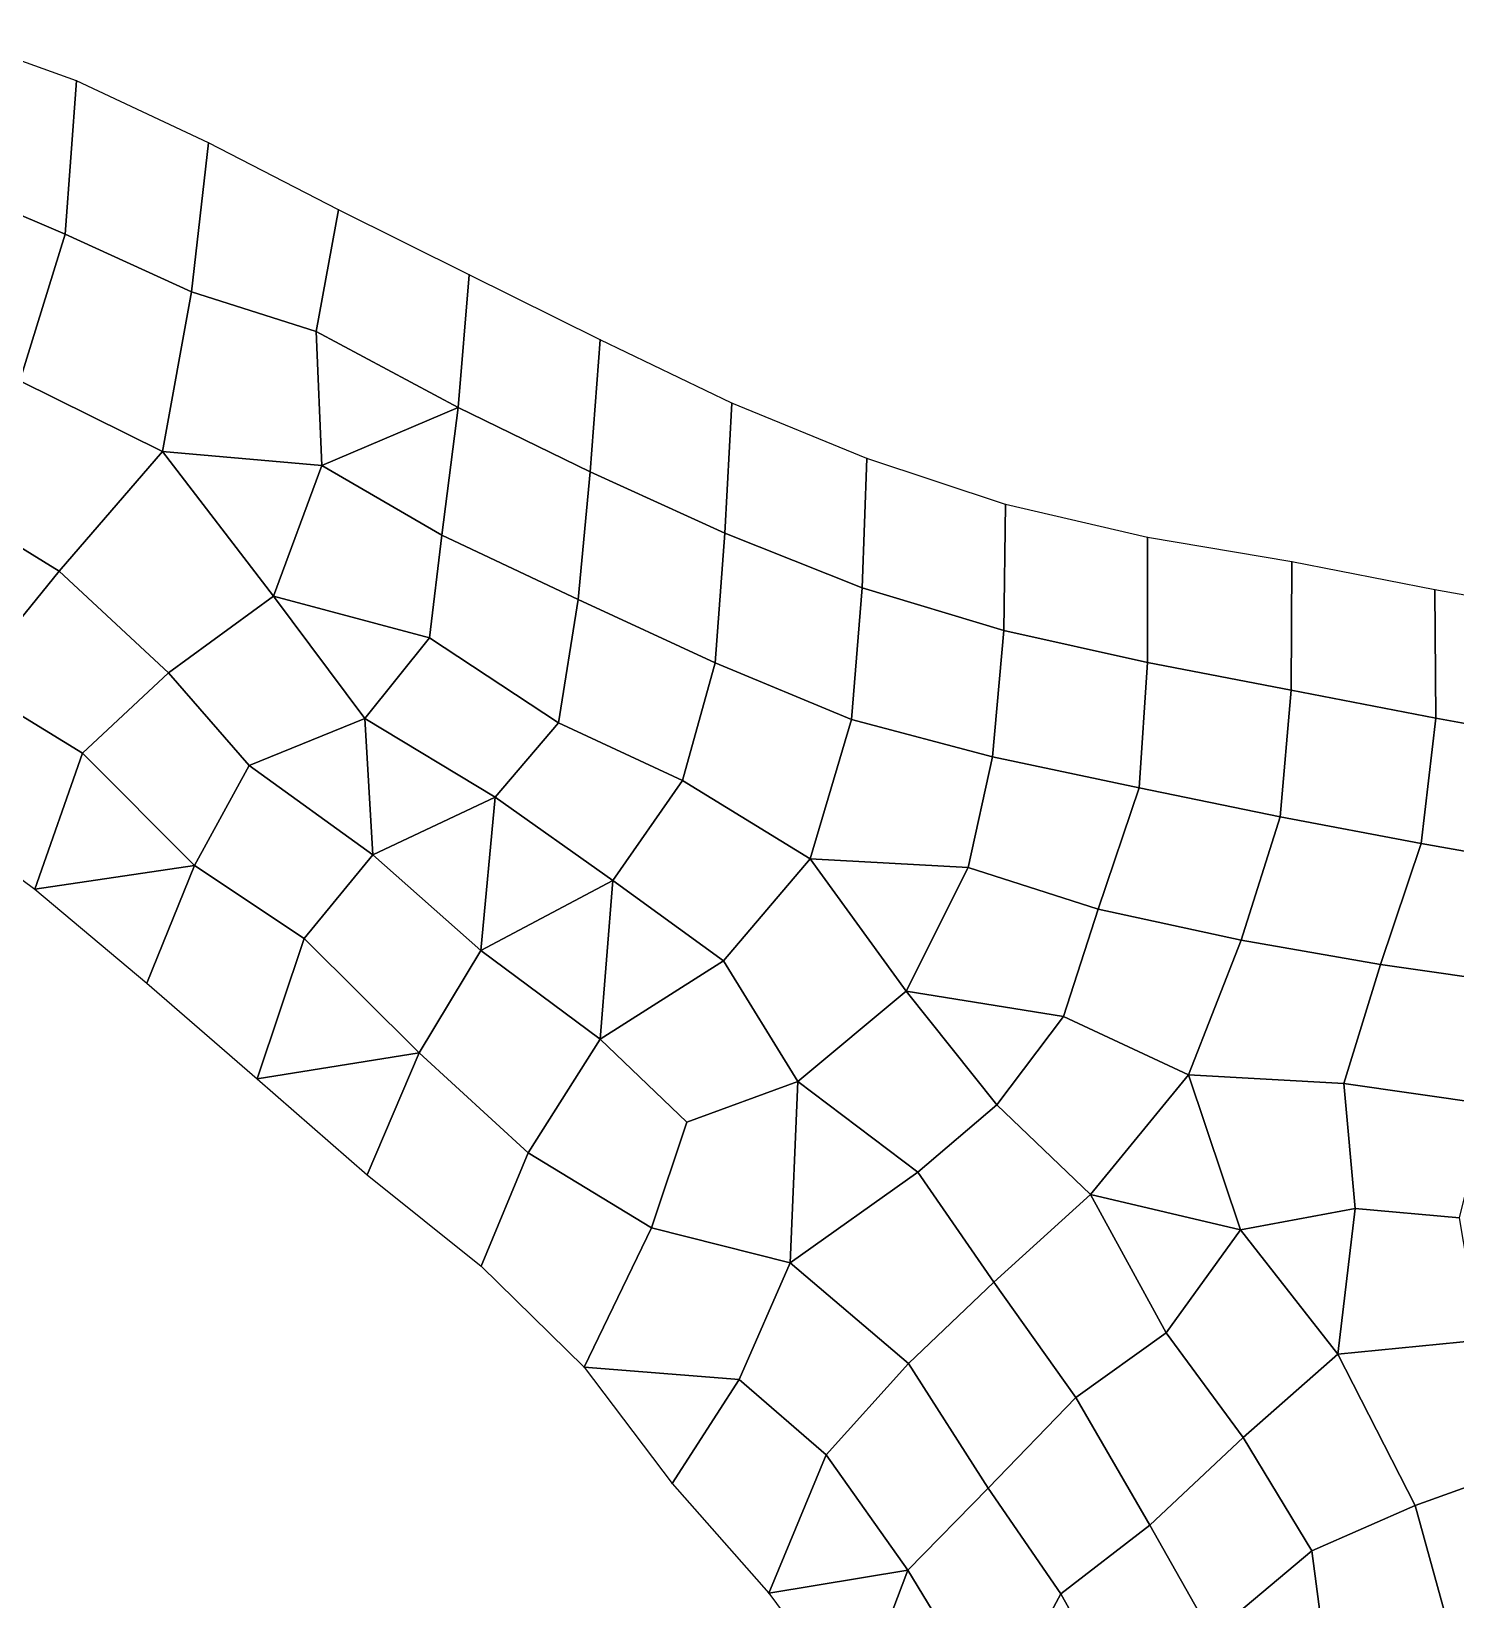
# Model space of a CAD drawing. Extents: x 727294 to 731543, y 8575035 to 8579824.
# Drawn here: x 730172.1 to 730367.1, y 8579189.8 to 8579404.4 of the extents above; entities that cross this region are included whole.
import ezdxf

# ---------------------------------------------------------------- set-up
doc = ezdxf.new("R2010")
doc.units = 0
for name, color, linetype in [('MESH_BOUND', 25, 'CONTINUOUS'), ('MESH_ELEMS', 250, 'CONTINUOUS'), ('MESH_NODES', 18, 'CONTINUOUS')]:
    doc.layers.add(name, color=color, linetype=linetype)

msp = doc.modelspace()

# ---------------------------------------------------------------- linework, layer by layer
at = {"layer": 'MESH_BOUND', "color": 25}
for points in [[(730178.31, 8579397.63, 38.17), (730159.51, 8579404.38, 38.17)], [(730196.39, 8579389.14, 38.17), (730178.31, 8579397.63, 38.17)], [(730214.16, 8579379.97, 38.17), (730196.39, 8579389.14, 38.17)], [(730232.06, 8579371.05, 38.17), (730214.16, 8579379.97, 38.17)], [(730250, 8579362.19, 38.17), (730232.06, 8579371.05, 38.17)], [(730268.02, 8579353.52, 38.17), (730250, 8579362.19, 38.17)], [(730286.5, 8579345.92, 38.17), (730268.02, 8579353.52, 38.17)], [(730305.48, 8579339.66, 38.17), (730286.5, 8579345.92, 38.17)], [(730324.93, 8579335.14, 38.17), (730305.48, 8579339.66, 38.17)], [(730344.65, 8579331.81, 38.17), (730324.93, 8579335.14, 38.17)], [(730364.27, 8579327.97, 38.16), (730344.65, 8579331.81, 38.17)], [(730383.94, 8579324.43, 38.09), (730364.27, 8579327.97, 38.16)], [(730156.55, 8579298.89, 36.4), (730172.61, 8579286.99, 36.49)], [(730172.61, 8579286.99, 36.49), (730187.94, 8579274.16, 36.63)], [(730187.94, 8579274.16, 36.63), (730203.06, 8579261.06, 37.21)], [(730203.06, 8579261.06, 37.21), (730218.12, 8579247.9, 37.68)], [(730218.12, 8579247.9, 37.68), (730233.72, 8579235.42, 36.71)], [(730233.72, 8579235.42, 36.71), (730247.79, 8579221.61, 37.99)], [(730247.79, 8579221.61, 37.99), (730259.87, 8579205.68, 38.09)], [(730259.87, 8579205.68, 38.09), (730273.08, 8579190.69, 38.08)], [(730273.08, 8579190.69, 38.08), (730284.91, 8579174.74, 38.02)]]:
    msp.add_polyline3d(points, dxfattribs=at)
at = {"layer": 'MESH_ELEMS', "color": 179}
for points in [[(730178.31, 8579397.63, 38.17), (730159.51, 8579404.38, 38.17), (730158.03, 8579384.59, 38.17), (730176.74, 8579376.65, 37.99)], [(730176.74, 8579376.65, 37.99), (730194.03, 8579368.76, 34.81), (730196.39, 8579389.14, 38.17), (730178.31, 8579397.63, 38.17)], [(730194.03, 8579368.76, 34.81), (730211.1, 8579363.3, 35.91), (730214.16, 8579379.97, 38.17), (730196.39, 8579389.14, 38.17)], [(730176.74, 8579376.65, 37.99), (730158.03, 8579384.59, 38.17), (730155.12, 8579366.01, 33.23), (730170.55, 8579356.55, 33.25)], [(730211.1, 8579363.3, 35.91), (730230.57, 8579352.89, 36.43), (730232.06, 8579371.05, 38.17), (730214.16, 8579379.97, 38.17)], [(730170.55, 8579356.55, 33.25), (730190.08, 8579346.91, 33.09), (730194.03, 8579368.76, 34.81), (730176.74, 8579376.65, 37.99)], [(730230.57, 8579352.89, 36.43), (730248.63, 8579344.13, 37.51), (730250, 8579362.19, 38.17), (730232.06, 8579371.05, 38.17)], [(730190.08, 8579346.91, 33.09), (730211.88, 8579344.97, 33.05), (730211.1, 8579363.3, 35.91), (730194.03, 8579368.76, 34.81)], [(730211.1, 8579363.3, 35.91), (730211.88, 8579344.97, 33.05), (730230.57, 8579352.89, 36.43), (730211.1, 8579363.3, 35.91)], [(730248.63, 8579344.13, 37.51), (730267.08, 8579335.71, 38.07), (730268.02, 8579353.52, 38.17), (730250, 8579362.19, 38.17)], [(730175.96, 8579330.5, 33.2), (730190.08, 8579346.91, 33.09), (730170.55, 8579356.55, 33.25), (730158.96, 8579340.98, 33.09)], [(730211.88, 8579344.97, 33.05), (730228.32, 8579335.42, 33.12), (730230.57, 8579352.89, 36.43), (730211.88, 8579344.97, 33.05)], [(730228.32, 8579335.42, 33.12), (730246.96, 8579326.62, 33.18), (730248.63, 8579344.13, 37.51), (730230.57, 8579352.89, 36.43)], [(730267.08, 8579335.71, 38.07), (730285.87, 8579328.23, 37.38), (730286.5, 8579345.92, 38.17), (730268.02, 8579353.52, 38.17)], [(730175.96, 8579330.5, 33.2), (730190.91, 8579316.62, 32.75), (730205.28, 8579327.09, 33.02), (730190.08, 8579346.91, 33.09)], [(730211.88, 8579344.97, 33.05), (730190.08, 8579346.91, 33.09), (730205.28, 8579327.09, 33.02), (730211.88, 8579344.97, 33.05)], [(730285.87, 8579328.23, 37.38), (730305.25, 8579322.38, 36.25), (730305.48, 8579339.66, 38.17), (730286.5, 8579345.92, 38.17)], [(730205.28, 8579327.09, 33.02), (730226.63, 8579321.4, 33.25), (730228.32, 8579335.42, 33.12), (730211.88, 8579344.97, 33.05)], [(730246.96, 8579326.62, 33.18), (730265.74, 8579317.95, 33.33), (730267.08, 8579335.71, 38.07), (730248.63, 8579344.13, 37.51)], [(730163.49, 8579315.21, 37.04), (730175.96, 8579330.5, 33.2), (730158.96, 8579340.98, 33.09), (730146.57, 8579325.99, 33.42)], [(730305.25, 8579322.38, 36.25), (730324.93, 8579318, 36.1), (730324.93, 8579335.14, 38.17), (730305.48, 8579339.66, 38.17)], [(730226.63, 8579321.4, 33.25), (730244.29, 8579309.77, 33.06), (730246.96, 8579326.62, 33.18), (730228.32, 8579335.42, 33.12)], [(730285.87, 8579328.23, 37.38), (730267.08, 8579335.71, 38.07), (730265.74, 8579317.95, 33.33), (730284.42, 8579310.2, 33.37)], [(730344.65, 8579331.81, 38.17), (730324.93, 8579335.14, 38.17), (730324.93, 8579318, 36.1), (730344.57, 8579314.25, 34.61)], [(730179.15, 8579305.61, 37.65), (730190.91, 8579316.62, 32.75), (730175.96, 8579330.5, 33.2), (730163.49, 8579315.21, 37.04)], [(730364.27, 8579327.97, 38.16), (730344.65, 8579331.81, 38.17), (730344.57, 8579314.25, 34.61), (730364.37, 8579310.42, 35.05)], [(730205.28, 8579327.09, 33.02), (730190.91, 8579316.62, 32.75), (730201.94, 8579303.93, 32.72), (730217.78, 8579310.35, 32.67)], [(730217.78, 8579310.35, 32.67), (730226.63, 8579321.4, 33.25), (730205.28, 8579327.09, 33.02), (730217.78, 8579310.35, 32.67)], [(730244.29, 8579309.77, 33.06), (730261.28, 8579301.87, 33.41), (730265.74, 8579317.95, 33.33), (730246.96, 8579326.62, 33.18)], [(730284.42, 8579310.2, 33.37), (730303.71, 8579305.11, 33.76), (730305.25, 8579322.38, 36.25), (730285.87, 8579328.23, 37.38)], [(730364.37, 8579310.42, 35.05), (730384.48, 8579306.77, 35.15), (730383.94, 8579324.43, 38.09), (730364.27, 8579327.97, 38.16)], [(730303.71, 8579305.11, 33.76), (730323.79, 8579300.89, 33.48), (730324.93, 8579318, 36.1), (730305.25, 8579322.38, 36.25)], [(730226.63, 8579321.4, 33.25), (730217.78, 8579310.35, 32.67), (730235.6, 8579299.61, 32.52), (730244.29, 8579309.77, 33.06)], [(730261.28, 8579301.87, 33.41), (730278.72, 8579291.14, 33.25), (730284.42, 8579310.2, 33.37), (730265.74, 8579317.95, 33.33)], [(730323.79, 8579300.89, 33.48), (730343.08, 8579296.91, 34.06), (730344.57, 8579314.25, 34.61), (730324.93, 8579318, 36.1)], [(730194.45, 8579290.25, 34.89), (730201.94, 8579303.93, 32.72), (730190.91, 8579316.62, 32.75), (730179.15, 8579305.61, 37.65)], [(730156.55, 8579298.89, 36.4), (730172.61, 8579286.99, 36.49), (730179.15, 8579305.61, 37.65), (730163.49, 8579315.21, 37.04)], [(730343.08, 8579296.91, 34.06), (730362.38, 8579293.26, 34.89), (730364.37, 8579310.42, 35.05), (730344.57, 8579314.25, 34.61)], [(730217.78, 8579310.35, 32.67), (730201.94, 8579303.93, 32.72), (730218.87, 8579291.7, 32.79), (730217.78, 8579310.35, 32.67)], [(730217.78, 8579310.35, 32.67), (730218.87, 8579291.7, 32.79), (730235.6, 8579299.61, 32.52), (730217.78, 8579310.35, 32.67)], [(730244.29, 8579309.77, 33.06), (730235.6, 8579299.61, 32.52), (730251.73, 8579288.21, 33.18), (730261.28, 8579301.87, 33.41)], [(730300.39, 8579289.95, 33.08), (730303.71, 8579305.11, 33.76), (730284.42, 8579310.2, 33.37), (730278.72, 8579291.14, 33.25)], [(730362.38, 8579293.26, 34.89), (730381.44, 8579289.87, 34.3), (730384.48, 8579306.77, 35.15), (730364.37, 8579310.42, 35.05)], [(730179.15, 8579305.61, 37.65), (730172.61, 8579286.99, 36.49), (730194.45, 8579290.25, 34.89), (730179.15, 8579305.61, 37.65)], [(730318.16, 8579284.26, 32.83), (730323.79, 8579300.89, 33.48), (730303.71, 8579305.11, 33.76), (730300.39, 8579289.95, 33.08)], [(730209.46, 8579280.23, 33.22), (730218.87, 8579291.7, 32.79), (730201.94, 8579303.93, 32.72), (730194.45, 8579290.25, 34.89)], [(730266.89, 8579277.2, 32.93), (730278.72, 8579291.14, 33.25), (730261.28, 8579301.87, 33.41), (730251.73, 8579288.21, 33.18)], [(730337.73, 8579280.02, 32.5), (730343.08, 8579296.91, 34.06), (730323.79, 8579300.89, 33.48), (730318.16, 8579284.26, 32.83)], [(730233.66, 8579278.63, 32.99), (730235.6, 8579299.61, 32.52), (730218.87, 8579291.7, 32.79), (730233.66, 8579278.63, 32.99)], [(730235.6, 8579299.61, 32.52), (730233.66, 8579278.63, 32.99), (730251.73, 8579288.21, 33.18), (730235.6, 8579299.61, 32.52)], [(730356.8, 8579276.68, 32.36), (730362.38, 8579293.26, 34.89), (730343.08, 8579296.91, 34.06), (730337.73, 8579280.02, 32.5)], [(730376.27, 8579273.9, 32.27), (730381.44, 8579289.87, 34.3), (730362.38, 8579293.26, 34.89), (730356.8, 8579276.68, 32.36)], [(730172.61, 8579286.99, 36.49), (730187.94, 8579274.16, 36.63), (730194.45, 8579290.25, 34.89), (730172.61, 8579286.99, 36.49)], [(730209.46, 8579280.23, 33.22), (730194.45, 8579290.25, 34.89), (730187.94, 8579274.16, 36.63), (730203.06, 8579261.06, 37.21)], [(730233.66, 8579278.63, 32.99), (730218.87, 8579291.7, 32.79), (730209.46, 8579280.23, 33.22), (730225.22, 8579264.6, 33.14)], [(730291.88, 8579273.03, 32.21), (730278.72, 8579291.14, 33.25), (730266.89, 8579277.2, 32.93), (730277.04, 8579260.7, 31.93)], [(730300.39, 8579289.95, 33.08), (730278.72, 8579291.14, 33.25), (730291.88, 8579273.03, 32.21), (730300.39, 8579289.95, 33.08)], [(730313.42, 8579269.58, 32.3), (730318.16, 8579284.26, 32.83), (730300.39, 8579289.95, 33.08), (730291.88, 8579273.03, 32.21)], [(730250.01, 8579266.48, 32.8), (730251.73, 8579288.21, 33.18), (730233.66, 8579278.63, 32.99), (730250.01, 8579266.48, 32.8)], [(730266.89, 8579277.2, 32.93), (730251.73, 8579288.21, 33.18), (730250.01, 8579266.48, 32.8), (730266.89, 8579277.2, 32.93)], [(730330.52, 8579261.6, 32.2), (730337.73, 8579280.02, 32.5), (730318.16, 8579284.26, 32.83), (730313.42, 8579269.58, 32.3)], [(730209.46, 8579280.23, 33.22), (730203.06, 8579261.06, 37.21), (730225.22, 8579264.6, 33.14), (730209.46, 8579280.23, 33.22)], [(730351.78, 8579260.42, 32.04), (730356.8, 8579276.68, 32.36), (730337.73, 8579280.02, 32.5), (730330.52, 8579261.6, 32.2)], [(730225.22, 8579264.6, 33.14), (730240.15, 8579250.94, 32.97), (730250.01, 8579266.48, 32.8), (730233.66, 8579278.63, 32.99)], [(730261.87, 8579255.12, 32.41), (730277.04, 8579260.7, 31.93), (730266.89, 8579277.2, 32.93), (730250.01, 8579266.48, 32.8)], [(730371.49, 8579257.59, 31.89), (730376.27, 8579273.9, 32.27), (730356.8, 8579276.68, 32.36), (730351.78, 8579260.42, 32.04)], [(730291.88, 8579273.03, 32.21), (730277.04, 8579260.7, 31.93), (730293.49, 8579248.28, 31.8), (730304.31, 8579257.49, 32.07)], [(730304.31, 8579257.49, 32.07), (730313.42, 8579269.58, 32.3), (730291.88, 8579273.03, 32.21), (730304.31, 8579257.49, 32.07)], [(730317.13, 8579245.21, 32), (730330.52, 8579261.6, 32.2), (730313.42, 8579269.58, 32.3), (730304.31, 8579257.49, 32.07)], [(730240.15, 8579250.94, 32.97), (730257.02, 8579240.68, 32.59), (730261.87, 8579255.12, 32.41), (730250.01, 8579266.48, 32.8)], [(730203.06, 8579261.06, 37.21), (730218.12, 8579247.9, 37.68), (730225.22, 8579264.6, 33.14), (730203.06, 8579261.06, 37.21)], [(730218.12, 8579247.9, 37.68), (730233.72, 8579235.42, 36.71), (730240.15, 8579250.94, 32.97), (730225.22, 8579264.6, 33.14)], [(730276.01, 8579235.88, 32.01), (730277.04, 8579260.7, 31.93), (730261.87, 8579255.12, 32.41), (730257.02, 8579240.68, 32.59)], [(730293.49, 8579248.28, 31.8), (730277.04, 8579260.7, 31.93), (730276.01, 8579235.88, 32.01), (730293.49, 8579248.28, 31.8)], [(730337.64, 8579240.39, 31.77), (730330.52, 8579261.6, 32.2), (730317.13, 8579245.21, 32), (730337.64, 8579240.39, 31.77)], [(730353.33, 8579243.31, 31.62), (730351.78, 8579260.42, 32.04), (730330.52, 8579261.6, 32.2), (730337.64, 8579240.39, 31.77)], [(730367.61, 8579242.04, 31.57), (730371.49, 8579257.59, 31.89), (730351.78, 8579260.42, 32.04), (730353.33, 8579243.31, 31.62)], [(730293.49, 8579248.28, 31.8), (730303.9, 8579233.24, 31.83), (730317.13, 8579245.21, 32), (730304.31, 8579257.49, 32.07)], [(730233.72, 8579235.42, 36.71), (730247.79, 8579221.61, 37.99), (730257.02, 8579240.68, 32.59), (730240.15, 8579250.94, 32.97)], [(730303.9, 8579233.24, 31.83), (730293.49, 8579248.28, 31.8), (730276.01, 8579235.88, 32.01), (730292.2, 8579222.11, 31.28)], [(730327.47, 8579226.28, 31.72), (730317.13, 8579245.21, 32), (730303.9, 8579233.24, 31.83), (730315.09, 8579217.45, 31.26)], [(730327.47, 8579226.28, 31.72), (730337.64, 8579240.39, 31.77), (730317.13, 8579245.21, 32), (730327.47, 8579226.28, 31.72)], [(730337.64, 8579240.39, 31.77), (730350.99, 8579223.38, 31.45), (730353.33, 8579243.31, 31.62), (730337.64, 8579240.39, 31.77)], [(730350.99, 8579223.38, 31.45), (730370.44, 8579225.29, 31.35), (730367.61, 8579242.04, 31.57), (730353.33, 8579243.31, 31.62)], [(730269.03, 8579219.9, 34.87), (730276.01, 8579235.88, 32.01), (730257.02, 8579240.68, 32.59), (730247.79, 8579221.61, 37.99)], [(730350.99, 8579223.38, 31.45), (730337.64, 8579240.39, 31.77), (730327.47, 8579226.28, 31.72), (730337.99, 8579211.97, 31.4)], [(730292.2, 8579222.11, 31.28), (730276.01, 8579235.88, 32.01), (730269.03, 8579219.9, 34.87), (730280.92, 8579209.59, 34.29)], [(730315.09, 8579217.45, 31.26), (730303.9, 8579233.24, 31.83), (730292.2, 8579222.11, 31.28), (730303.11, 8579205.06, 32.14)], [(730315.09, 8579217.45, 31.26), (730325.24, 8579199.97, 31.34), (730337.99, 8579211.97, 31.4), (730327.47, 8579226.28, 31.72)], [(730361.54, 8579202.68, 30.75), (730350.99, 8579223.38, 31.45), (730337.99, 8579211.97, 31.4), (730347.4, 8579196.44, 31.21)], [(730361.54, 8579202.68, 30.75), (730379.71, 8579209.21, 30.63), (730370.44, 8579225.29, 31.35), (730350.99, 8579223.38, 31.45)], [(730269.03, 8579219.9, 34.87), (730247.79, 8579221.61, 37.99), (730259.87, 8579205.68, 38.09), (730269.03, 8579219.9, 34.87)], [(730280.92, 8579209.59, 34.29), (730292.12, 8579193.83, 35.51), (730303.11, 8579205.06, 32.14), (730292.2, 8579222.11, 31.28)], [(730280.92, 8579209.59, 34.29), (730269.03, 8579219.9, 34.87), (730259.87, 8579205.68, 38.09), (730273.08, 8579190.69, 38.08)], [(730303.11, 8579205.06, 32.14), (730313.03, 8579190.56, 33.49), (730325.24, 8579199.97, 31.34), (730315.09, 8579217.45, 31.26)], [(730325.24, 8579199.97, 31.34), (730333.7, 8579184.95, 32.32), (730347.4, 8579196.44, 31.21), (730337.99, 8579211.97, 31.4)], [(730280.92, 8579209.59, 34.29), (730273.08, 8579190.69, 38.08), (730292.12, 8579193.83, 35.51), (730280.92, 8579209.59, 34.29)], [(730380.63, 8579189.79, 30.68), (730379.71, 8579209.21, 30.63), (730361.54, 8579202.68, 30.75), (730366.58, 8579184.45, 30.96)], [(730292.12, 8579193.83, 35.51), (730304.14, 8579174.03, 35.73), (730313.03, 8579190.56, 33.49), (730303.11, 8579205.06, 32.14)], [(730347.4, 8579196.44, 31.21), (730349.92, 8579177.36, 33.13), (730366.58, 8579184.45, 30.96), (730361.54, 8579202.68, 30.75)], [(730333.7, 8579184.95, 32.32), (730325.24, 8579199.97, 31.34), (730313.03, 8579190.56, 33.49), (730323.16, 8579172.44, 34.84)], [(730349.92, 8579177.36, 33.13), (730347.4, 8579196.44, 31.21), (730333.7, 8579184.95, 32.32), (730349.92, 8579177.36, 33.13)], [(730284.91, 8579174.74, 38.02), (730292.12, 8579193.83, 35.51), (730273.08, 8579190.69, 38.08), (730284.91, 8579174.74, 38.02)], [(730304.14, 8579174.03, 35.73), (730292.12, 8579193.83, 35.51), (730284.91, 8579174.74, 38.02), (730304.14, 8579174.03, 35.73)], [(730304.14, 8579174.03, 35.73), (730323.16, 8579172.44, 34.84), (730313.03, 8579190.56, 33.49), (730304.14, 8579174.03, 35.73)], [(730366.58, 8579184.45, 30.96), (730371.44, 8579166.87, 31.98), (730386.28, 8579172.49, 31.13), (730380.63, 8579189.79, 30.68)]]:
    msp.add_3dface(points, dxfattribs=at)
at = {"layer": 'MESH_NODES', "color": 18}
for p in [(730178.31, 8579397.63, 38.17), (730196.39, 8579389.14, 38.17), (730214.16, 8579379.97, 38.17), (730176.74, 8579376.65, 37.99), (730232.06, 8579371.05, 38.17), (730194.03, 8579368.76, 34.81), (730211.1, 8579363.3, 35.91), (730250, 8579362.19, 38.17), (730230.57, 8579352.89, 36.43), (730268.02, 8579353.52, 38.17), (730190.08, 8579346.91, 33.09), (730286.5, 8579345.92, 38.17), (730211.88, 8579344.97, 33.05), (730248.63, 8579344.13, 37.51), (730305.48, 8579339.66, 38.17), (730228.32, 8579335.42, 33.12), (730267.08, 8579335.71, 38.07), (730324.93, 8579335.14, 38.17), (730175.96, 8579330.5, 33.2), (730344.65, 8579331.81, 38.17), (730205.28, 8579327.09, 33.02), (730246.96, 8579326.62, 33.18), (730285.87, 8579328.23, 37.38), (730364.27, 8579327.97, 38.16), (730305.25, 8579322.38, 36.25), (730226.63, 8579321.4, 33.25), (730265.74, 8579317.95, 33.33), (730324.93, 8579318, 36.1), (730190.91, 8579316.62, 32.75), (730344.57, 8579314.25, 34.61), (730217.78, 8579310.35, 32.67), (730244.29, 8579309.77, 33.06), (730284.42, 8579310.2, 33.37), (730364.37, 8579310.42, 35.05), (730179.15, 8579305.61, 37.65), (730303.71, 8579305.11, 33.76), (730201.94, 8579303.93, 32.72), (730261.28, 8579301.87, 33.41), (730323.79, 8579300.89, 33.48), (730235.6, 8579299.61, 32.52), (730343.08, 8579296.91, 34.06), (730362.38, 8579293.26, 34.89), (730194.45, 8579290.25, 34.89), (730218.87, 8579291.7, 32.79), (730278.72, 8579291.14, 33.25), (730300.39, 8579289.95, 33.08), (730251.73, 8579288.21, 33.18), (730172.61, 8579286.99, 36.49), (730318.16, 8579284.26, 32.83), (730209.46, 8579280.23, 33.22), (730337.73, 8579280.02, 32.5), (730233.66, 8579278.63, 32.99), (730266.89, 8579277.2, 32.93), (730356.8, 8579276.68, 32.36), (730187.94, 8579274.16, 36.63), (730291.88, 8579273.03, 32.21), (730313.42, 8579269.58, 32.3), (730250.01, 8579266.48, 32.8), (730225.22, 8579264.6, 33.14), (730203.06, 8579261.06, 37.21), (730277.04, 8579260.7, 31.93), (730330.52, 8579261.6, 32.2), (730351.78, 8579260.42, 32.04), (730304.31, 8579257.49, 32.07), (730261.87, 8579255.12, 32.41), (730240.15, 8579250.94, 32.97), (730218.12, 8579247.9, 37.68), (730293.49, 8579248.28, 31.8), (730317.13, 8579245.21, 32), (730353.33, 8579243.31, 31.62), (730257.02, 8579240.68, 32.59), (730337.64, 8579240.39, 31.77), (730233.72, 8579235.42, 36.71), (730276.01, 8579235.88, 32.01), (730303.9, 8579233.24, 31.83), (730327.47, 8579226.28, 31.72), (730350.99, 8579223.38, 31.45), (730247.79, 8579221.61, 37.99), (730292.2, 8579222.11, 31.28), (730269.03, 8579219.9, 34.87), (730315.09, 8579217.45, 31.26), (730337.99, 8579211.97, 31.4), (730280.92, 8579209.59, 34.29), (730259.87, 8579205.68, 38.09), (730303.11, 8579205.06, 32.14), (730361.54, 8579202.68, 30.75), (730325.24, 8579199.97, 31.34), (730347.4, 8579196.44, 31.21), (730292.12, 8579193.83, 35.51), (730273.08, 8579190.69, 38.08), (730313.03, 8579190.56, 33.49)]:
    msp.add_point(p, dxfattribs=at)

doc.saveas('drawing.dxf')
